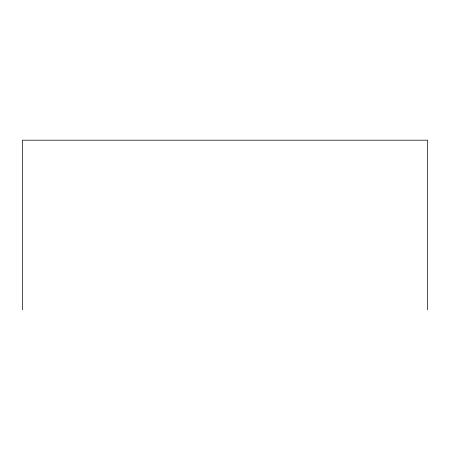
<?xml version="1.0" encoding="UTF-8"?>
<svg xmlns="http://www.w3.org/2000/svg" width="450" height="450" viewBox="0 0 450 450"><rect width="100%" height="100%" fill="white"/><g stroke="black" fill="none" stroke-linecap="round" stroke-linejoin="round"><path stroke-width="0.67" d="M427.5 309.808L427.5 140.192L22.5 140.192L22.5 309.808"/></g></svg>
